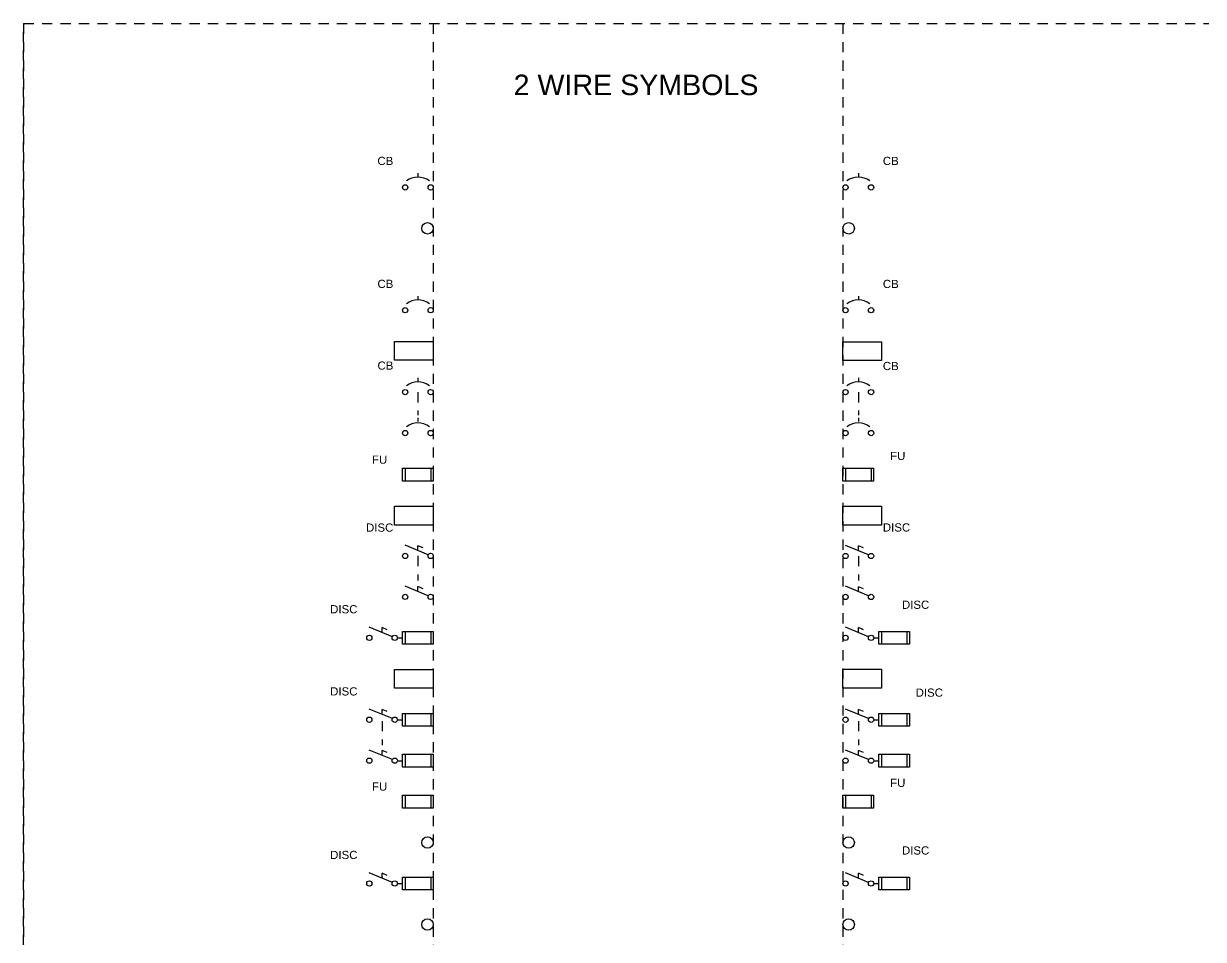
# Model space of a CAD drawing. Header units: inches. Extents: x 0 to 118, y -25 to 20.
# Drawn here: x 72.5 to 86.9, y 6.32 to 17.5 of the extents above; entities that cross this region are included whole.
import ezdxf
from ezdxf.enums import TextEntityAlignment as Align

# ---------------------------------------------------------------- set-up
doc = ezdxf.new("R2010")
doc.units = ezdxf.units.IN
doc.header["$MEASUREMENT"] = 0
doc.linetypes.add('HIDDEN2', pattern=[0.1875, 0.125, -0.0625])
doc.layers.add('BORDER2', color=220, linetype='HIDDEN2')
doc.layers.add('BREAKER CONNECT', color=6, linetype='HIDDEN2')
doc.styles.add('INERCONNECT TABLES', font='arial.ttf', dxfattribs={"height": 0.1})
doc.styles.get("Standard").update_dxf_attribs({"font": 'arial.ttf'})
doc.styles.add('WD', font='arial.ttf', dxfattribs={"height": 1})

# ---------------------------------------------------------------- blocks, each defined once
blk = doc.blocks.new('CB-CB_L')
blk.add_line((-0.188, 0.173), (-0.188, 0.126))
at = {"linetype": 'HIDDEN2'}
blk.add_line((-0.188, -0.313), (-0.188, -0.359), dxfattribs=at)
for centre in [(-0.343, 0), (-0.032, 0), (-0.343, -0.5), (-0.032, -0.5)]:
    blk.add_circle(centre, 0.0322)
for centre in [(-0.188, -0.109), (-0.188, -0.609)]:
    blk.add_arc(centre, 0.234, 53.1301, 126.8699)
at = {"layer": 'BREAKER CONNECT'}
blk.add_line((-0.188, 0), (-0.188, -0.281), dxfattribs=at)
at = {"style": 'INERCONNECT TABLES', "flags": 8}
for tag, p in [('Tag1', (-0.487, 0.324)), ('Desc1', (-3.5, 0)), ('Desc2', (-3.5, -0.15)), ('Tag2', (-0.487, -0.161)), ('Desc3', (-3.5, -0.3))]:
    blk.add_attdef(tag, text='', height=0.1, dxfattribs=at).set_placement(p, align=Align.MIDDLE_RIGHT)
blk.add_attdef('Rating', text='', height=0.1, dxfattribs=at).set_placement((-0.188, 0.2), align=Align.CENTER)
at = {"flags": 9}
for tag, p, height, style in [('X2LINK', (-0.188, 0.219), 0.01, 'WD'), ('FAMILY', (0.017, 0.152), 0.01, 'WD'), ('P/N', (0.019, 0.134), 0.01, 'INERCONNECT TABLES'), ('X4TERM01', (-0.375, 0), 0.0125, 'WD'), ('X8LINK', (-0.188, 0), 0.01, 'WD'), ('X1TERM02', (0, 0), 0.0125, 'WD'), ('MFG', (0.017, 0.118), 0.01, 'INERCONNECT TABLES'), ('LOC', (0.019, 0.106), 0.01, 'INERCONNECT TABLES'), ('INST', (0.031, 0.093), 0.01, 'INERCONNECT TABLES'), ('X2LINK', (-0.188, -0.281), 0.01, 'WD'), ('X4TERM01', (-0.375, -0.5), 0.0125, 'WD'), ('X8LINK', (-0.188, -0.5), 0.01, 'WD'), ('X1TERM02', (0, -0.5), 0.0125, 'WD')]:
    blk.add_attdef(tag, p, '', height=height, dxfattribs=dict(at, style=style))
at = {"linetype": 'Continuous', "style": 'INERCONNECT TABLES', "flags": 8}
for tag, p in [('OuterTerm1', (-0.438, 0)), ('OuterTerm2', (-0.438, -0.5))]:
    blk.add_attdef(tag, text='', height=0.1, dxfattribs=at).set_placement(p, align=Align.MIDDLE_RIGHT)
for tag, p in [('Term1', (0.062, -0.031)), ('Term2', (0.062, -0.531))]:
    blk.add_attdef(tag, text='', height=0.1, dxfattribs=at).set_placement(p, align=Align.TOP_LEFT)
blk = doc.blocks.new('CB-CB_R')
blk.add_line((0.188, 0.173), (0.188, 0.126))
at = {"linetype": 'HIDDEN2'}
blk.add_line((0.188, -0.313), (0.188, -0.359), dxfattribs=at)
for centre in [(0.032, 0), (0.343, 0), (0.032, -0.5), (0.343, -0.5)]:
    blk.add_circle(centre, 0.0322)
for centre in [(0.188, -0.109), (0.188, -0.609)]:
    blk.add_arc(centre, 0.234, 53.1301, 126.8699)
at = {"layer": 'BREAKER CONNECT'}
blk.add_line((0.188, 0), (0.188, -0.281), dxfattribs=at)
at = {"style": 'INERCONNECT TABLES', "flags": 8}
blk.add_attdef('Rating', text='', height=0.1, dxfattribs=at).set_placement((0.188, 0.2), align=Align.CENTER)
for tag, p in [('Tag1', (0.487, 0.319)), ('Desc1', (3.5, 0)), ('Tag2', (0.487, -0.174)), ('Desc2', (3.5, -0.2)), ('Desc3', (3.5, -0.4))]:
    blk.add_attdef(tag, text='', height=0.1, dxfattribs=at).set_placement(p, align=Align.MIDDLE_LEFT)
at = {"flags": 9}
for tag, p, height, style in [('X2LINK', (0.188, 0.219), 0.01, 'WD'), ('X4TERM01', (0, 0), 0.0125, 'WD'), ('X8LINK', (0.188, 0), 0.01, 'WD'), ('X1TERM02', (0.375, 0), 0.0125, 'WD'), ('FAMILY', (0.253, -0.129), 0.01, 'WD'), ('P/N', (0.254, -0.147), 0.01, 'INERCONNECT TABLES'), ('X2LINK', (0.188, -0.281), 0.01, 'WD'), ('MFG', (0.253, -0.163), 0.01, 'INERCONNECT TABLES'), ('LOC', (0.255, -0.175), 0.01, 'INERCONNECT TABLES'), ('INST', (0.254, -0.192), 0.01, 'INERCONNECT TABLES'), ('X4TERM01', (0, -0.5), 0.0125, 'WD'), ('X8LINK', (0.188, -0.5), 0.01, 'WD'), ('X1TERM02', (0.375, -0.5), 0.0125, 'WD')]:
    blk.add_attdef(tag, p, '', height=height, dxfattribs=dict(at, style=style))
at = {"linetype": 'Continuous', "style": 'INERCONNECT TABLES', "flags": 8}
for tag, p in [('OuterTerm1', (0.438, 0)), ('OuterTerm2', (0.438, -0.5))]:
    blk.add_attdef(tag, text='', height=0.1, dxfattribs=at).set_placement(p, align=Align.MIDDLE_LEFT)
for tag, p in [('Term1', (-0.062, -0.031)), ('Term2', (-0.062, -0.531))]:
    blk.add_attdef(tag, text='', height=0.1, dxfattribs=at).set_placement(p, align=Align.TOP_RIGHT)
blk = doc.blocks.new('DISC-DISC_R')
for p, q in [((0.313, 0.013), (0.032, 0.13)), ((0.25, 0.099), (0.188, 0.125)), ((0.188, 0.065), (0.188, 0.125)), ((0.313, -0.487), (0.032, -0.37)), ((0.25, -0.401), (0.188, -0.375)), ((0.188, -0.435), (0.188, -0.375))]:
    blk.add_line(p, q)
for centre in [(0.032, 0), (0.343, 0), (0.032, -0.5), (0.343, -0.5)]:
    blk.add_circle(centre, 0.0322)
at = {"layer": 'BREAKER CONNECT'}
blk.add_line((0.188, 0), (0.188, -0.3), dxfattribs=at)
at = {"style": 'INERCONNECT TABLES', "flags": 8}
for tag, p in [('Tag1', (0.487, 0.349)), ('Tag2', (0.487, -0.15)), ('Desc1', (3.5, -0.1)), ('Desc2', (3.5, -0.25)), ('Desc3', (3.5, -0.4))]:
    blk.add_attdef(tag, text='', height=0.1, dxfattribs=at).set_placement(p, align=Align.MIDDLE_LEFT)
blk.add_attdef('Rating', text='', height=0.1, dxfattribs=at).set_placement((0.188, 0.156), align=Align.CENTER)
at = {"style": 'WD', "flags": 9}
for tag, p, height in [('X4TERM01', (0, 0), 0.0125), ('X2LINK', (0.188, 0.125), 0.01), ('X1TERM02', (0.375, 0), 0.0125), ('Contact', (0.394, 0.04), 0.01), ('FAMILY', (0.394, 0.131), 0.01), ('X8LINK', (0.188, -0.016), 0.01), ('X2LINK', (0.188, -0.375), 0.01), ('X4TERM03', (0, -0.5), 0.0125), ('X8LINK', (0.188, -0.516), 0.01), ('X1TERM04', (0.375, -0.5), 0.0125)]:
    blk.add_attdef(tag, p, '', height=height, dxfattribs=at)
at = {"linetype": 'Continuous', "style": 'WD', "flags": 9}
for tag, p in [('MFG', (0.415, 0.089)), ('LOC', (0.415, 0.078)), ('P/N', (0.417, 0.108))]:
    blk.add_attdef(tag, text='', height=0.01, dxfattribs=at).set_placement(p, align=Align.CENTER)
blk.add_attdef('INST', (0.402, 0.062), '', height=0.01, dxfattribs=at)
at = {"linetype": 'Continuous', "style": 'INERCONNECT TABLES', "flags": 8}
for tag, p in [('OuterTerm1', (0.438, 0)), ('OuterTerm2', (0.438, -0.531))]:
    blk.add_attdef(tag, text='', height=0.1, dxfattribs=at).set_placement(p, align=Align.MIDDLE_LEFT)
for tag, p in [('Term1', (-0.018, -0.032)), ('Term2', (-0.018, -0.532))]:
    blk.add_attdef(tag, text='', height=0.1, dxfattribs=at).set_placement(p, align=Align.TOP_RIGHT)
blk = doc.blocks.new('DISC-DISC_L')
for p, q in [((-0.062, 0.013), (-0.343, 0.13)), ((-0.188, 0.065), (-0.188, 0.125)), ((-0.125, 0.099), (-0.188, 0.125)), ((-0.062, -0.487), (-0.343, -0.37)), ((-0.188, -0.435), (-0.188, -0.375)), ((-0.125, -0.401), (-0.188, -0.375))]:
    blk.add_line(p, q)
for centre in [(-0.343, 0), (-0.032, 0), (-0.343, -0.5), (-0.032, -0.5)]:
    blk.add_circle(centre, 0.0322)
at = {"layer": 'BREAKER CONNECT'}
blk.add_line((-0.188, 0), (-0.188, -0.3), dxfattribs=at)
at = {"style": 'INERCONNECT TABLES', "flags": 8}
for tag, p in [('Tag1', (-0.487, 0.346)), ('Desc1', (-3.5, 0)), ('Desc2', (-3.5, -0.15)), ('Tag2', (-0.488, -0.15)), ('Desc3', (-3.5, -0.3))]:
    blk.add_attdef(tag, text='', height=0.1, dxfattribs=at).set_placement(p, align=Align.MIDDLE_RIGHT)
blk.add_attdef('Rating', text='', height=0.1, dxfattribs=at).set_placement((-0.188, 0.156), align=Align.CENTER)
at = {"linetype": 'Continuous', "style": 'INERCONNECT TABLES', "flags": 8}
for tag, p in [('OuterTerm1', (-0.438, 0)), ('OuterTerm2', (-0.438, -0.5))]:
    blk.add_attdef(tag, text='', height=0.1, dxfattribs=at).set_placement(p, align=Align.MIDDLE_RIGHT)
at = {"style": 'WD', "flags": 9}
for tag, p, height in [('X4TERM01', (-0.375, 0), 0.0125), ('X2LINK', (-0.188, 0.125), 0.01), ('X1TERM02', (0, 0), 0.0125), ('X8LINK', (-0.188, -0.016), 0.01), ('FAMILY', (0.573, -0.278), 0.01), ('X2LINK', (-0.188, -0.375), 0.01), ('Contact', (0.573, -0.369), 0.01), ('X4TERM03', (-0.375, -0.5), 0.0125), ('X8LINK', (-0.188, -0.516), 0.01), ('X1TERM04', (0, -0.5), 0.0125)]:
    blk.add_attdef(tag, p, '', height=height, dxfattribs=at)
at = {"linetype": 'Continuous', "style": 'INERCONNECT TABLES', "flags": 8}
for tag, p in [('Term1', (0.062, -0.031)), ('Term2', (0.062, -0.531))]:
    blk.add_attdef(tag, text='', height=0.1, dxfattribs=at).set_placement(p, align=Align.TOP_LEFT)
at = {"linetype": 'Continuous', "style": 'WD', "flags": 9}
for tag, p in [('MFG', (0.595, -0.32)), ('LOC', (0.595, -0.33)), ('P/N', (0.597, -0.301))]:
    blk.add_attdef(tag, text='', height=0.01, dxfattribs=at).set_placement(p, align=Align.CENTER)
blk.add_attdef('INST', (0.581, -0.347), '', height=0.01, dxfattribs=at)
blk = doc.blocks.new('DISC_Fuse-TB_Square_R')
for p, q in [((0.313, 0.013), (0.032, 0.13)), ((0.25, 0.099), (0.188, 0.125)), ((0.188, 0.065), (0.188, 0.125)), ((0.375, 0), (0.438, 0)), ((0.438, 0.078), (0.812, 0.078)), ((0.438, -0.078), (0.438, 0.078)), ((0.469, 0.078), (0.469, -0.078)), ((0.781, 0.078), (0.781, -0.078)), ((0.812, 0.078), (0.812, -0.078)), ((0.812, -0.078), (0.438, -0.078))]:
    blk.add_line(p, q)
blk.add_lwpolyline([(0, -0.384), (0.472, -0.384), (0.472, -0.615), (0, -0.615)], close=True)
for centre in [(0.032, 0), (0.343, 0)]:
    blk.add_circle(centre, 0.0322)
at = {"style": 'INERCONNECT TABLES'}
for tag, p in [('Tag1', (0.887, 0.354)), ('DISC_Rating', (0.188, 0.156))]:
    blk.add_attdef(tag, text='', height=0.1, dxfattribs=at).set_placement(p, align=Align.CENTER)
at = {"style": 'WD', "flags": 9}
for tag, p, height in [('X2LINK', (0.188, 0.156), 0.01), ('FAMILY', (0.394, 0.142), 0.01), ('X4TERM01', (0, 0), 0.0125), ('Contact', (0.394, 0.04), 0.01), ('INST', (0.399, 0.07), 0.01), ('X1TERM02', (0.812, 0), 0.0125), ('X8LINK', (0.188, -0.016), 0.01), ('X2TERM01', (0.236, -0.384), 0.0125), ('X4TERM01', (0, -0.5), 0.0125), ('X1TERM01', (0.472, -0.5), 0.0125), ('X8TERM01', (0.236, -0.615), 0.0125)]:
    blk.add_attdef(tag, p, '', height=height, dxfattribs=at)
at = {"style": 'INERCONNECT TABLES', "flags": 8}
for tag, p in [('Desc1', (3.5, 0.15)), ('Desc2', (3.5, 0)), ('Desc3', (3.5, -0.15))]:
    blk.add_attdef(tag, text='', height=0.1, dxfattribs=at).set_placement(p, align=Align.MIDDLE_LEFT)
blk.add_attdef('Rating_FU', text='', height=0.1, dxfattribs=at).set_placement((0.625, 0), align=Align.MIDDLE)
at = {"linetype": 'Continuous', "style": 'WD', "flags": 9}
for tag, p in [('MFG', (0.415, 0.1)), ('LOC', (0.414, 0.085)), ('P/N', (0.417, 0.12))]:
    blk.add_attdef(tag, text='', height=0.01, dxfattribs=at).set_placement(p, align=Align.CENTER)
at = {"linetype": 'Continuous', "style": 'INERCONNECT TABLES', "flags": 8}
blk.add_attdef('Term1', text='', height=0.1, dxfattribs=at).set_placement((-0.062, -0.031), align=Align.TOP_RIGHT)
blk.add_attdef('OuterTerm1', text='', height=0.1, dxfattribs=at).set_placement((0.875, -0.031), align=Align.TOP_LEFT)
blk.add_attdef('Tag2', (0.572, -0.332), '', height=0.1, dxfattribs=at)
blk.add_attdef('Term2', text='', height=0.1, dxfattribs=at).set_placement((0.236, -0.5), align=Align.MIDDLE_CENTER)
blk = doc.blocks.new('DISC-DISC_Fuse_L')
for p, q in [((-0.499, 0.013), (-0.781, 0.13)), ((-0.562, 0.099), (-0.625, 0.125)), ((-0.625, 0.065), (-0.625, 0.125)), ((-0.438, 0), (-0.375, 0)), ((-0.375, 0.078), (0, 0.078)), ((-0.375, -0.078), (-0.375, 0.078)), ((-0.344, 0.078), (-0.344, -0.078)), ((-0.031, 0.078), (-0.031, -0.078)), ((0, 0.078), (0, -0.078)), ((0, -0.078), (-0.375, -0.078)), ((-0.499, -0.487), (-0.781, -0.37)), ((-0.562, -0.401), (-0.625, -0.375)), ((-0.625, -0.435), (-0.625, -0.375)), ((-0.375, -0.422), (0, -0.422)), ((-0.375, -0.578), (-0.375, -0.422)), ((-0.344, -0.422), (-0.344, -0.578)), ((-0.031, -0.422), (-0.031, -0.578)), ((0, -0.422), (0, -0.578)), ((-0.438, -0.5), (-0.375, -0.5)), ((0, -0.578), (-0.375, -0.578))]:
    blk.add_line(p, q)
for centre in [(-0.78, 0), (-0.47, 0), (-0.78, -0.5), (-0.47, -0.5)]:
    blk.add_circle(centre, 0.0322)
at = {"layer": 'BREAKER CONNECT'}
blk.add_line((-0.625, -0.016), (-0.625, -0.312), dxfattribs=at)
at = {"style": 'INERCONNECT TABLES', "flags": 8}
for tag, p in [('Tag1', (-0.925, 0.346)), ('Desc1', (-3.5, -0.1)), ('Tag2', (-0.925, -0.148)), ('Desc2', (-3.5, -0.25)), ('Desc3', (-3.5, -0.4))]:
    blk.add_attdef(tag, text='', height=0.1, dxfattribs=at).set_placement(p, align=Align.MIDDLE_RIGHT)
blk.add_attdef('Rating', text='', height=0.1, dxfattribs=at).set_placement((-0.625, 0.156), align=Align.CENTER)
at = {"style": 'WD', "flags": 9}
for tag, p, height in [('X2LINK', (-0.625, 0.156), 0.01), ('X4TERM01', (-0.812, 0), 0.0125), ('X1TERM02', (0, 0), 0.0125), ('X8LINK', (-0.625, -0.016), 0.01), ('FAMILY', (0.475, -0.275), 0.01), ('X2LINK', (-0.625, -0.344), 0.01), ('Contact', (0.475, -0.361), 0.01), ('X4TERM03', (-0.812, -0.5), 0.0125), ('X8LINK', (-0.625, -0.516), 0.01), ('X1TERM04', (0, -0.5), 0.0125)]:
    blk.add_attdef(tag, p, '', height=height, dxfattribs=at)
at = {"linetype": 'Continuous', "style": 'INERCONNECT TABLES', "flags": 8}
for tag, p in [('OuterTerm1', (-0.875, 0)), ('OuterTerm2', (-0.875, -0.501))]:
    blk.add_attdef(tag, text='', height=0.1, dxfattribs=at).set_placement(p, align=Align.MIDDLE_RIGHT)
at = {"style": 'INERCONNECT TABLES', "flags": 8}
for tag, p in [('P1_Rating_FU', (-0.188, 0)), ('P2_Rating_FU', (-0.188, -0.5))]:
    blk.add_attdef(tag, text='', height=0.1, dxfattribs=at).set_placement(p, align=Align.MIDDLE)
at = {"linetype": 'Continuous', "style": 'INERCONNECT TABLES', "flags": 8}
for tag, p in [('Term1', (0.06, -0.032)), ('Term2', (0.06, -0.532))]:
    blk.add_attdef(tag, text='', height=0.1, dxfattribs=at).set_placement(p, align=Align.TOP_LEFT)
at = {"linetype": 'Continuous', "style": 'WD', "flags": 9}
for tag, p in [('P/N', (0.495, -0.297)), ('MFG', (0.497, -0.316)), ('LOC', (0.497, -0.328))]:
    blk.add_attdef(tag, text='', height=0.01, dxfattribs=at).set_placement(p, align=Align.CENTER)
blk.add_attdef('INST', (0.483, -0.343), '', height=0.01, dxfattribs=at)
blk = doc.blocks.new('DISC-DISC_Fuse_R')
for p, q in [((0.313, 0.013), (0.032, 0.13)), ((0.188, 0.065), (0.188, 0.125)), ((0.25, 0.099), (0.188, 0.125)), ((0.375, 0), (0.438, 0)), ((0.438, -0.078), (0.438, 0.078)), ((0.438, 0.078), (0.812, 0.078)), ((0.469, 0.078), (0.469, -0.078)), ((0.781, 0.078), (0.781, -0.078)), ((0.812, 0.078), (0.812, -0.078)), ((0.812, -0.078), (0.438, -0.078)), ((0.313, -0.487), (0.032, -0.37)), ((0.188, -0.435), (0.188, -0.375)), ((0.25, -0.401), (0.188, -0.375)), ((0.438, -0.578), (0.438, -0.422)), ((0.438, -0.422), (0.812, -0.422)), ((0.469, -0.422), (0.469, -0.578)), ((0.781, -0.422), (0.781, -0.578)), ((0.812, -0.422), (0.812, -0.578)), ((0.375, -0.5), (0.438, -0.5)), ((0.812, -0.578), (0.438, -0.578))]:
    blk.add_line(p, q)
for centre in [(0.032, 0), (0.343, 0), (0.032, -0.5), (0.343, -0.5)]:
    blk.add_circle(centre, 0.0322)
at = {"layer": 'BREAKER CONNECT'}
blk.add_line((0.188, -0.016), (0.188, -0.312), dxfattribs=at)
at = {"style": 'INERCONNECT TABLES', "flags": 8}
blk.add_attdef('Rating', text='', height=0.1, dxfattribs=at).set_placement((0.188, 0.205), align=Align.CENTER)
for tag, p in [('Tag1', (0.887, 0.331)), ('Tag2', (0.887, -0.169)), ('Desc1', (3.5, -0.1)), ('Desc2', (3.5, -0.25)), ('Desc3', (3.5, -0.4))]:
    blk.add_attdef(tag, text='', height=0.1, dxfattribs=at).set_placement(p, align=Align.MIDDLE_LEFT)
at = {"style": 'WD', "flags": 9}
for tag, p, height in [('X2LINK', (0.188, 0.156), 0.01), ('X4TERM01', (0, 0), 0.0125), ('FAMILY', (0.394, 0.131), 0.01), ('X1TERM02', (0.812, 0), 0.0125), ('X8LINK', (0.188, -0.016), 0.01), ('X2LINK', (0.188, -0.344), 0.01), ('X4TERM03', (0, -0.5), 0.0125), ('X8LINK', (0.188, -0.516), 0.01), ('X1TERM04', (0.812, -0.5), 0.0125)]:
    blk.add_attdef(tag, p, '', height=height, dxfattribs=at)
at = {"style": 'INERCONNECT TABLES', "flags": 8}
for tag, p in [('P1_Rating_FU', (0.625, 0)), ('P2_Rating_FU', (0.625, -0.5))]:
    blk.add_attdef(tag, text='', height=0.1, dxfattribs=at).set_placement(p, align=Align.MIDDLE)
at = {"linetype": 'Continuous', "style": 'WD', "flags": 9}
for tag, p in [('MFG', (0.415, 0.089)), ('LOC', (0.415, 0.077)), ('P/N', (0.417, 0.108))]:
    blk.add_attdef(tag, text='', height=0.01, dxfattribs=at).set_placement(p, align=Align.CENTER)
blk.add_attdef('INST', (0.402, 0.058), '', height=0.01, dxfattribs=at)
at = {"linetype": 'Continuous', "style": 'INERCONNECT TABLES', "flags": 8}
blk.add_attdef('OuterTerm1', text='', height=0.1, dxfattribs=at).set_placement((0.873, 0), align=Align.MIDDLE_LEFT)
for tag, p in [('Term1', (-0.063, -0.032)), ('Term2', (-0.063, -0.532))]:
    blk.add_attdef(tag, text='', height=0.1, dxfattribs=at).set_placement(p, align=Align.TOP_RIGHT)
at = {"style": 'INERCONNECT TABLES'}
blk.add_attdef('OuterTerm2', text='', height=0.1, dxfattribs=at).set_placement((0.873, -0.5), align=Align.MIDDLE_LEFT)
blk = doc.blocks.new('DISC_Fuse-TB_Square_L')
for p, q in [((-0.499, 0.013), (-0.781, 0.13)), ((-0.625, 0.065), (-0.625, 0.125)), ((-0.563, 0.099), (-0.625, 0.125)), ((-0.438, 0), (-0.375, 0)), ((-0.375, -0.078), (-0.375, 0.078)), ((-0.375, 0.078), (0, 0.078)), ((-0.344, 0.078), (-0.344, -0.078)), ((-0.031, 0.078), (-0.031, -0.078)), ((0, 0.078), (0, -0.078)), ((0, -0.078), (-0.375, -0.078))]:
    blk.add_line(p, q)
blk.add_lwpolyline([(-0.472, -0.385), (0, -0.385), (0, -0.615), (-0.472, -0.615)], close=True)
for centre in [(-0.78, 0), (-0.47, 0)]:
    blk.add_circle(centre, 0.0322)
at = {"style": 'INERCONNECT TABLES', "flags": 8}
for tag, p in [('Tag1', (-0.925, 0.349)), ('Desc1', (-3.5, 0.15)), ('Desc2', (-3.5, 0)), ('Desc3', (-3.5, -0.15))]:
    blk.add_attdef(tag, text='', height=0.1, dxfattribs=at).set_placement(p, align=Align.MIDDLE_RIGHT)
blk.add_attdef('DISC_Rating', text='', height=0.1, dxfattribs=at).set_placement((-0.625, 0.156), align=Align.CENTER)
at = {"style": 'WD', "flags": 9}
for tag, p, height in [('X2LINK', (-0.625, 0.156), 0.01), ('FAMILY', (-0.418, 0.14), 0.01), ('X4TERM01', (-0.813, 0), 0.0125), ('Contact', (-0.419, 0.044), 0.01), ('X1TERM02', (0, 0), 0.0125), ('X8LINK', (-0.625, -0.016), 0.01), ('X2TERM01', (-0.236, -0.385), 0.0125), ('X4TERM04', (-0.472, -0.5), 0.0125), ('X1TERM03', (0, -0.5), 0.0125), ('X8TERM01', (-0.236, -0.615), 0.0125)]:
    blk.add_attdef(tag, p, '', height=height, dxfattribs=at)
at = {"linetype": 'Continuous', "style": 'INERCONNECT TABLES', "flags": 8}
blk.add_attdef('OuterTerm1', text='', height=0.1, dxfattribs=at).set_placement((-0.875, 0), align=Align.MIDDLE_RIGHT)
at = {"style": 'INERCONNECT TABLES', "flags": 8}
blk.add_attdef('Rating_FU', text='', height=0.1, dxfattribs=at).set_placement((-0.188, 0), align=Align.MIDDLE)
at = {"linetype": 'Continuous', "style": 'WD', "flags": 9}
for tag, p in [('MFG', (-0.397, 0.098)), ('LOC', (-0.398, 0.083)), ('P/N', (-0.395, 0.118))]:
    blk.add_attdef(tag, text='', height=0.01, dxfattribs=at).set_placement(p, align=Align.CENTER)
blk.add_attdef('INST', (-0.412, 0.07), '', height=0.01, dxfattribs=at)
at = {"linetype": 'Continuous', "style": 'INERCONNECT TABLES', "flags": 8}
blk.add_attdef('Term1', text='', height=0.1, dxfattribs=at).set_placement((0.06, -0.032), align=Align.TOP_LEFT)
blk.add_attdef('Tag2', text='', height=0.1).set_placement((-0.572, -0.337), align=Align.RIGHT)
blk.add_attdef('Term2', text='', height=0.1, dxfattribs=at).set_placement((-0.236, -0.5), align=Align.MIDDLE_CENTER)
blk = doc.blocks.new('CB-TB_Round_L')
blk.add_line((-0.188, 0.173), (-0.188, 0.126))
for centre, radius in [((-0.343, 0), 0.0322), ((-0.032, 0), 0.0322), ((-0.07, -0.5), 0.0699)]:
    blk.add_circle(centre, radius)
blk.add_arc((-0.188, -0.109), 0.234, 53.1301, 126.8699)
at = {"style": 'INERCONNECT TABLES', "flags": 8}
for tag, p in [('Tag1', (-0.488, 0.323)), ('Desc1', (-3.5, 0.15)), ('Desc2', (-3.5, 0)), ('Desc3', (-3.5, -0.15))]:
    blk.add_attdef(tag, text='', height=0.1, dxfattribs=at).set_placement(p, align=Align.MIDDLE_RIGHT)
blk.add_attdef('Rating', text='', height=0.1, dxfattribs=at).set_placement((-0.188, 0.213), align=Align.CENTER)
at = {"flags": 9}
for tag, p, height, style in [('X2LINK', (-0.188, 0.369), 0.01, 'WD'), ('FAMILY', (0.017, 0.152), 0.01, 'WD'), ('X4TERM01', (-0.375, 0), 0.0125, 'WD'), ('X8LINK', (-0.188, 0), 0.01, 'WD'), ('X1TERM02', (0, 0), 0.0125, 'WD'), ('INST', (0.014, 0.084), 0.01, 'INERCONNECT TABLES'), ('MFG', (0.016, 0.115), 0.01, 'INERCONNECT TABLES'), ('LOC', (0.016, 0.1), 0.01, 'INERCONNECT TABLES'), ('P/N', (0.019, 0.132), 0.01, 'INERCONNECT TABLES'), ('X2TERM01', (-0.07, -0.43), 0.0125, 'WD'), ('X4TERM01', (-0.14, -0.5), 0.0125, 'WD'), ('LINKTERM', (-0.07, -0.502), 0.00125, 'WD'), ('X8TERM01', (-0.07, -0.57), 0.0125, 'WD'), ('X1TERM01', (0, -0.5), 0.0125, 'WD')]:
    blk.add_attdef(tag, p, '', height=height, dxfattribs=dict(at, style=style))
at = {"linetype": 'Continuous', "style": 'INERCONNECT TABLES', "flags": 8}
blk.add_attdef('OuterTerm1', text='', height=0.1, dxfattribs=at).set_placement((-0.438, -0.042), align=Align.TOP_RIGHT)
blk.add_attdef('Term1', text='', height=0.1, dxfattribs=at).set_placement((0.063, -0.042), align=Align.TOP_LEFT)
for tag, p in [('Tag2', (-0.17, -0.355)), ('Term2', (-0.221, -0.5))]:
    blk.add_attdef(tag, text='', height=0.1, dxfattribs=at).set_placement(p, align=Align.MIDDLE_RIGHT)
blk = doc.blocks.new('CB-TB_Round_R')
blk.add_line((0.188, 0.173), (0.188, 0.126))
for centre, radius in [((0.032, 0), 0.0322), ((0.343, 0), 0.0322), ((0.07, -0.5), 0.0699)]:
    blk.add_circle(centre, radius)
blk.add_arc((0.188, -0.109), 0.234, 53.1301, 126.8699)
at = {"style": 'INERCONNECT TABLES', "flags": 8}
blk.add_attdef('Rating', text='', height=0.1, dxfattribs=at).set_placement((0.188, 0.2), align=Align.CENTER)
for tag, p in [('Tag1', (0.487, 0.323)), ('Desc1', (3.501, 0.15)), ('Desc2', (3.501, 0)), ('Desc3', (3.501, -0.15))]:
    blk.add_attdef(tag, text='', height=0.1, dxfattribs=at).set_placement(p, align=Align.MIDDLE_LEFT)
at = {"flags": 9}
for tag, p, height, style in [('X2LINK', (0.188, 0.219), 0.01, 'WD'), ('FAMILY', (0.392, 0.152), 0.01, 'WD'), ('X4TERM01', (0, 0), 0.0125, 'WD'), ('X8LINK', (0.188, 0), 0.01, 'WD'), ('X1TERM02', (0.375, 0), 0.0125, 'WD'), ('MFG', (0.391, 0.115), 0.01, 'INERCONNECT TABLES'), ('LOC', (0.391, 0.099), 0.01, 'INERCONNECT TABLES'), ('INST', (0.392, 0.081), 0.01, 'INERCONNECT TABLES'), ('P/N', (0.394, 0.132), 0.01, 'INERCONNECT TABLES'), ('X2TERM01', (0.07, -0.43), 0.0125, 'WD'), ('X4TERM01', (0, -0.5), 0.0125, 'WD'), ('X8TERM01', (0.07, -0.57), 0.0125, 'WD'), ('X1TERM01', (0.14, -0.5), 0.0125, 'WD')]:
    blk.add_attdef(tag, p, '', height=height, dxfattribs=dict(at, style=style))
at = {"linetype": 'Continuous', "style": 'INERCONNECT TABLES', "flags": 8}
blk.add_attdef('Term1', text='', height=0.1, dxfattribs=at).set_placement((-0.062, -0.042), align=Align.TOP_RIGHT)
blk.add_attdef('OuterTerm1', text='', height=0.1, dxfattribs=at).set_placement((0.438, -0.042), align=Align.TOP_LEFT)
for tag, p in [('Tag2', (0.17, -0.355)), ('Term2', (0.221, -0.5))]:
    blk.add_attdef(tag, text='', height=0.1, dxfattribs=at).set_placement(p, align=Align.MIDDLE_LEFT)
blk = doc.blocks.new('CB-TB_Square_L')
blk.add_line((-0.188, 0.173), (-0.188, 0.126))
blk.add_lwpolyline([(-0.472, -0.38), (0, -0.38), (0, -0.611), (-0.472, -0.611)], close=True)
for centre in [(-0.343, 0), (-0.032, 0)]:
    blk.add_circle(centre, 0.0322)
blk.add_arc((-0.188, -0.109), 0.234, 53.1301, 126.8699)
at = {"style": 'INERCONNECT TABLES', "flags": 8}
for tag, p in [('Tag1', (-0.488, 0.323)), ('Desc1', (-3.5, 0.15)), ('Desc2', (-3.5, 0)), ('Desc3', (-3.5, -0.15))]:
    blk.add_attdef(tag, text='', height=0.1, dxfattribs=at).set_placement(p, align=Align.MIDDLE_RIGHT)
blk.add_attdef('Rating', text='', height=0.1, dxfattribs=at).set_placement((-0.188, 0.213), align=Align.CENTER)
at = {"flags": 9}
for tag, p, height, style in [('X2LINK', (-0.188, 0.369), 0.01, 'WD'), ('FAMILY', (0.017, 0.152), 0.01, 'WD'), ('X4TERM01', (-0.375, 0), 0.0125, 'WD'), ('X8LINK', (-0.188, 0), 0.01, 'WD'), ('X1TERM02', (0, 0), 0.0125, 'WD'), ('INST', (0.014, 0.084), 0.01, 'INERCONNECT TABLES'), ('MFG', (0.016, 0.115), 0.01, 'INERCONNECT TABLES'), ('LOC', (0.016, 0.1), 0.01, 'INERCONNECT TABLES'), ('P/N', (0.019, 0.132), 0.01, 'INERCONNECT TABLES'), ('X2TERM01', (-0.236, -0.38), 0.0125, 'WD'), ('X4TERM01', (-0.472, -0.495), 0.0125, 'WD'), ('X1TERM01', (0, -0.495), 0.0125, 'WD'), ('X8TERM01', (-0.236, -0.611), 0.0125, 'WD')]:
    blk.add_attdef(tag, p, '', height=height, dxfattribs=dict(at, style=style))
at = {"linetype": 'Continuous', "style": 'INERCONNECT TABLES', "flags": 8}
blk.add_attdef('OuterTerm1', text='', height=0.1, dxfattribs=at).set_placement((-0.438, -0.042), align=Align.TOP_RIGHT)
blk.add_attdef('Term1', text='', height=0.1, dxfattribs=at).set_placement((0.063, -0.042), align=Align.TOP_LEFT)
blk.add_attdef('Tag2', text='', height=0.1, dxfattribs=at).set_placement((-0.572, -0.33), align=Align.MIDDLE_RIGHT)
blk.add_attdef('Term2', text='', height=0.1, dxfattribs=at).set_placement((-0.236, -0.495), align=Align.MIDDLE_CENTER)
blk = doc.blocks.new('CB-TB_Square_R')
blk.add_line((0.188, 0.173), (0.188, 0.126))
blk.add_lwpolyline([(0, -0.384), (0.472, -0.384), (0.472, -0.615), (0, -0.615)], close=True)
for centre in [(0.032, 0), (0.343, 0)]:
    blk.add_circle(centre, 0.0322)
blk.add_arc((0.188, -0.109), 0.234, 53.1301, 126.8699)
at = {"style": 'INERCONNECT TABLES', "flags": 8}
blk.add_attdef('CB_Rating', text='', height=0.1, dxfattribs=at).set_placement((0.188, 0.2), align=Align.CENTER)
for tag, p in [('Tag1', (0.487, 0.321)), ('Desc1', (3.5, 0)), ('Desc2', (3.5, -0.15)), ('Desc3', (3.5, -0.3))]:
    blk.add_attdef(tag, text='', height=0.1, dxfattribs=at).set_placement(p, align=Align.MIDDLE_LEFT)
at = {"flags": 9}
for tag, p, height, style in [('X2LINK', (0.188, 0.219), 0.01, 'WD'), ('FAMILY', (0.392, 0.152), 0.01, 'WD'), ('X4TERM01', (0, 0), 0.0125, 'WD'), ('X4TERM01', (0, 0), 0.0125, 'WD'), ('X8LINK', (0.188, 0), 0.01, 'WD'), ('X1TERM02', (0.375, 0), 0.0125, 'WD'), ('MFG', (0.391, 0.115), 0.01, 'INERCONNECT TABLES'), ('LOC', (0.391, 0.099), 0.01, 'INERCONNECT TABLES'), ('INST', (0.392, 0.081), 0.01, 'INERCONNECT TABLES'), ('P/N', (0.394, 0.132), 0.01, 'INERCONNECT TABLES'), ('X2TERM01', (0.236, -0.384), 0.0125, 'WD'), ('X1TERM01', (0.472, -0.5), 0.0125, 'WD'), ('X8TERM01', (0.236, -0.615), 0.0125, 'WD')]:
    blk.add_attdef(tag, p, '', height=height, dxfattribs=dict(at, style=style))
at = {"linetype": 'Continuous', "style": 'INERCONNECT TABLES', "flags": 8}
blk.add_attdef('OuterTerm1', text='', height=0.1, dxfattribs=at).set_placement((0.438, 0), align=Align.TOP_LEFT)
at = {"style": 'INERCONNECT TABLES'}
blk.add_attdef('Term1', text='', height=0.1, dxfattribs=at).set_placement((-0.05, -0.042), align=Align.TOP_RIGHT)
at = {"linetype": 'Continuous', "style": 'INERCONNECT TABLES', "flags": 8}
blk.add_attdef('Tag2', text='', height=0.1, dxfattribs=at).set_placement((0.572, -0.335), align=Align.MIDDLE_LEFT)
blk.add_attdef('Term2', text='', height=0.1, dxfattribs=at).set_placement((0.236, -0.5), align=Align.MIDDLE_CENTER)
blk = doc.blocks.new('DISC_Fuse-TB_Round_L')
for p, q in [((-0.499, 0.013), (-0.781, 0.13)), ((-0.625, 0.065), (-0.625, 0.125)), ((-0.563, 0.099), (-0.625, 0.125)), ((-0.438, 0), (-0.375, 0)), ((-0.375, -0.078), (-0.375, 0.078)), ((-0.375, 0.078), (0, 0.078)), ((-0.344, 0.078), (-0.344, -0.078)), ((-0.031, 0.078), (-0.031, -0.078)), ((0, 0.078), (0, -0.078)), ((0, -0.078), (-0.375, -0.078))]:
    blk.add_line(p, q)
for centre, radius in [((-0.78, 0), 0.0322), ((-0.47, 0), 0.0322), ((-0.07, -0.5), 0.0699)]:
    blk.add_circle(centre, radius)
at = {"style": 'INERCONNECT TABLES', "flags": 8}
for tag, p in [('Tag1', (-0.925, 0.349)), ('Desc1', (-3.5, 0.15)), ('Desc2', (-3.5, 0)), ('Desc3', (-3.5, -0.15))]:
    blk.add_attdef(tag, text='', height=0.1, dxfattribs=at).set_placement(p, align=Align.MIDDLE_RIGHT)
blk.add_attdef('DISC_Rating', text='', height=0.1, dxfattribs=at).set_placement((-0.625, 0.156), align=Align.CENTER)
at = {"style": 'WD', "flags": 9}
for tag, p, height in [('X2LINK', (-0.625, 0.156), 0.01), ('FAMILY', (-0.418, 0.14), 0.01), ('X4TERM01', (-0.813, 0), 0.0125), ('Contact', (-0.419, 0.044), 0.01), ('X1TERM02', (0, 0), 0.0125), ('X8LINK', (-0.625, -0.016), 0.01)]:
    blk.add_attdef(tag, p, '', height=height, dxfattribs=at)
at = {"linetype": 'Continuous', "style": 'INERCONNECT TABLES', "flags": 8}
for tag, p in [('OuterTerm1', (-0.875, 0)), ('Tag2', (-0.17, -0.355)), ('Term2', (-0.221, -0.5))]:
    blk.add_attdef(tag, text='', height=0.1, dxfattribs=at).set_placement(p, align=Align.MIDDLE_RIGHT)
at = {"style": 'INERCONNECT TABLES', "flags": 8}
blk.add_attdef('Rating_FU', text='', height=0.1, dxfattribs=at).set_placement((-0.188, 0), align=Align.MIDDLE)
at = {"linetype": 'Continuous', "style": 'WD', "flags": 9}
for tag, p in [('MFG', (-0.397, 0.098)), ('LOC', (-0.398, 0.083)), ('P/N', (-0.395, 0.118))]:
    blk.add_attdef(tag, text='', height=0.01, dxfattribs=at).set_placement(p, align=Align.CENTER)
blk.add_attdef('INST', (-0.412, 0.07), '', height=0.01, dxfattribs=at)
at = {"linetype": 'Continuous', "style": 'INERCONNECT TABLES', "flags": 8}
blk.add_attdef('Term1', text='', height=0.1, dxfattribs=at).set_placement((0.06, -0.032), align=Align.TOP_LEFT)
blk = doc.blocks.new('DISC_Fuse-TB_Round_R')
for p, q in [((0.313, 0.013), (0.032, 0.13)), ((0.25, 0.099), (0.188, 0.125)), ((0.188, 0.065), (0.188, 0.125)), ((0.375, 0), (0.438, 0)), ((0.438, 0.078), (0.812, 0.078)), ((0.438, -0.078), (0.438, 0.078)), ((0.469, 0.078), (0.469, -0.078)), ((0.781, 0.078), (0.781, -0.078)), ((0.812, 0.078), (0.812, -0.078)), ((0.812, -0.078), (0.438, -0.078))]:
    blk.add_line(p, q)
for centre, radius in [((0.032, 0), 0.0322), ((0.343, 0), 0.0322), ((0.07, -0.5), 0.0699)]:
    blk.add_circle(centre, radius)
at = {"style": 'INERCONNECT TABLES'}
for tag, p in [('Tag1', (0.887, 0.354)), ('DISC_Rating', (0.188, 0.156))]:
    blk.add_attdef(tag, text='', height=0.1, dxfattribs=at).set_placement(p, align=Align.CENTER)
at = {"style": 'WD', "flags": 9}
for tag, p, height in [('X2LINK', (0.188, 0.156), 0.01), ('FAMILY', (0.394, 0.142), 0.01), ('X4TERM01', (0, 0), 0.0125), ('Contact', (0.394, 0.04), 0.01), ('INST', (0.399, 0.07), 0.01), ('X1TERM02', (0.812, 0), 0.0125), ('X8LINK', (0.188, -0.016), 0.01)]:
    blk.add_attdef(tag, p, '', height=height, dxfattribs=at)
at = {"style": 'INERCONNECT TABLES', "flags": 8}
for tag, p in [('Desc1', (3.5, 0.15)), ('Desc2', (3.5, 0)), ('Desc3', (3.5, -0.15))]:
    blk.add_attdef(tag, text='', height=0.1, dxfattribs=at).set_placement(p, align=Align.MIDDLE_LEFT)
blk.add_attdef('Rating_FU', text='', height=0.1, dxfattribs=at).set_placement((0.625, 0), align=Align.MIDDLE)
at = {"linetype": 'Continuous', "style": 'WD', "flags": 9}
for tag, p in [('MFG', (0.415, 0.1)), ('LOC', (0.414, 0.085)), ('P/N', (0.417, 0.12))]:
    blk.add_attdef(tag, text='', height=0.01, dxfattribs=at).set_placement(p, align=Align.CENTER)
at = {"linetype": 'Continuous', "style": 'INERCONNECT TABLES', "flags": 8}
blk.add_attdef('Term1', text='', height=0.1, dxfattribs=at).set_placement((-0.062, -0.031), align=Align.TOP_RIGHT)
blk.add_attdef('OuterTerm1', text='', height=0.1, dxfattribs=at).set_placement((0.875, -0.031), align=Align.TOP_LEFT)
for tag, p in [('Tag2', (0.17, -0.355)), ('Term2', (0.221, -0.5))]:
    blk.add_attdef(tag, text='', height=0.1, dxfattribs=at).set_placement(p, align=Align.MIDDLE_LEFT)
blk = doc.blocks.new('Fuse-TB_Round_L')
for p, q in [((-0.375, -0.078), (-0.375, 0.078)), ((-0.375, 0.078), (0, 0.078)), ((-0.344, 0.078), (-0.344, -0.078)), ((-0.031, 0.078), (-0.031, -0.078)), ((0, 0.078), (0, -0.078)), ((0, -0.078), (-0.375, -0.078))]:
    blk.add_line(p, q)
blk.add_circle((-0.07, -0.5), 0.0699)
at = {"style": 'INERCONNECT TABLES', "flags": 8}
for tag, p in [('Tag1', (-0.562, 0.184)), ('Desc1', (-3.5, -0.081)), ('Desc2', (-3.5, -0.231)), ('Desc3', (-3.5, -0.381))]:
    blk.add_attdef(tag, text='', height=0.1, dxfattribs=at).set_placement(p, align=Align.MIDDLE_RIGHT)
blk.add_attdef('FU_Rating', text='', height=0.1, dxfattribs=at).set_placement((-0.188, 0), align=Align.MIDDLE_CENTER)
at = {"style": 'WD', "flags": 9}
for tag, p, height in [('X4TERM01', (-0.375, 0), 0.0109), ('X2LINK', (-0.188, 0.109), 0.01), ('X1TERM01', (0, 0), 0.0109), ('X8LINK', (-0.188, -0.109), 0.01)]:
    blk.add_attdef(tag, p, '', height=height, dxfattribs=at)
at = {"style": 'INERCONNECT TABLES', "flags": 8}
blk.add_attdef('Term1', text='', height=0.1, dxfattribs=at).set_placement((0.063, -0.042), align=Align.TOP_LEFT)
at = {"style": 'WD', "width": 0.7, "flags": 9}
blk.add_attdef('FAMILY', (-0.049, -0.29), '', height=0.01, dxfattribs=at)
at = {"linetype": 'Continuous', "style": 'INERCONNECT TABLES', "flags": 8}
for tag, p in [('Tag2', (-0.17, -0.355)), ('Term2', (-0.221, -0.5))]:
    blk.add_attdef(tag, text='', height=0.1, dxfattribs=at).set_placement(p, align=Align.MIDDLE_RIGHT)
at = {"linetype": 'Continuous', "style": 'INERCONNECT TABLES', "flags": 9}
for tag, p in [('LOC', (-0.05, -0.337)), ('P/N', (-0.049, -0.325)), ('INST', (-0.049, -0.35))]:
    blk.add_attdef(tag, p, '', height=0.01, dxfattribs=at)
blk.add_attdef('MFG', text='', height=0.01, dxfattribs=at).set_placement((-0.016, -0.306), align=Align.RIGHT)
blk = doc.blocks.new('Fuse-TB_Round_R')
for p, q in [((0, -0.078), (0, 0.078)), ((0, 0.078), (0.375, 0.078)), ((0.031, 0.078), (0.031, -0.078)), ((0.344, 0.078), (0.344, -0.078)), ((0.375, 0.078), (0.375, -0.078)), ((0.375, -0.078), (0, -0.078))]:
    blk.add_line(p, q)
blk.add_circle((0.07, -0.5), 0.0699)
at = {"style": 'INERCONNECT TABLES', "flags": 8}
for tag, p in [('Tag1', (0.576, 0.229)), ('Desc1', (3.5, -0.081))]:
    blk.add_attdef(tag, text='', height=0.1, dxfattribs=at).set_placement(p, align=Align.MIDDLE_LEFT)
blk.add_attdef('FU_Rating', text='', height=0.1, dxfattribs=at).set_placement((0.188, 0), align=Align.MIDDLE_CENTER)
at = {"style": 'WD', "flags": 9}
for tag, p, height in [('X4TERM01', (0, 0), 0.0109), ('X2LINK', (0.188, 0.109), 0.01), ('X1TERM01', (0.375, 0), 0.0109), ('X8LINK', (0.188, -0.109), 0.01)]:
    blk.add_attdef(tag, p, '', height=height, dxfattribs=at)
at = {"style": 'INERCONNECT TABLES', "flags": 8}
blk.add_attdef('Term1', text='', height=0.1, dxfattribs=at).set_placement((-0.063, -0.042), align=Align.TOP_RIGHT)
at = {"linetype": 'Continuous', "style": 'INERCONNECT TABLES', "flags": 8}
for tag, p in [('Desc2', (3.5, -0.231)), ('Tag2', (0.17, -0.355)), ('Desc3', (3.5, -0.381)), ('Term2', (0.221, -0.5))]:
    blk.add_attdef(tag, text='', height=0.1, dxfattribs=at).set_placement(p, align=Align.MIDDLE_LEFT)
at = {"style": 'WD', "width": 0.7, "flags": 9}
blk.add_attdef('FAMILY', (-0.04, -0.435), '', height=0.01, dxfattribs=at)
at = {"linetype": 'Continuous', "style": 'INERCONNECT TABLES', "flags": 9}
for tag, p in [('LOC', (-0.041, -0.482)), ('P/N', (-0.041, -0.47)), ('INST', (-0.041, -0.495))]:
    blk.add_attdef(tag, p, '', height=0.01, dxfattribs=at)
blk.add_attdef('MFG', text='', height=0.01, dxfattribs=at).set_placement((-0.007, -0.451), align=Align.RIGHT)
blk = doc.blocks.new('Fuse-TB_Square_L')
for p, q in [((-0.375, -0.078), (-0.375, 0.078)), ((-0.375, 0.078), (0, 0.078)), ((-0.344, 0.078), (-0.344, -0.078)), ((-0.031, 0.078), (-0.031, -0.078)), ((0, 0.078), (0, -0.078)), ((0, -0.078), (-0.375, -0.078))]:
    blk.add_line(p, q)
blk.add_lwpolyline([(-0.472, -0.385), (0, -0.385), (0, -0.615), (-0.472, -0.615)], close=True)
at = {"style": 'INERCONNECT TABLES', "flags": 8}
for tag, p in [('Tag1', (-0.562, 0.184)), ('Desc1', (-3.5, -0.081)), ('Desc2', (-3.5, -0.231)), ('Desc3', (-3.5, -0.381))]:
    blk.add_attdef(tag, text='', height=0.1, dxfattribs=at).set_placement(p, align=Align.MIDDLE_RIGHT)
blk.add_attdef('FU_Rating', text='', height=0.1, dxfattribs=at).set_placement((-0.188, 0), align=Align.MIDDLE_CENTER)
at = {"style": 'WD', "flags": 9}
for tag, p, height in [('X4TERM01', (-0.375, 0), 0.0109), ('X2LINK', (-0.188, 0.109), 0.01), ('X1TERM01', (0, 0), 0.0109), ('X8LINK', (-0.188, -0.109), 0.01), ('X2TERM02', (-0.236, -0.385), 0.0125), ('X4TERM02', (-0.472, -0.5), 0.0125), ('X1TERM02', (0, -0.5), 0.0125), ('X8TERM02', (-0.236, -0.615), 0.0125)]:
    blk.add_attdef(tag, p, '', height=height, dxfattribs=at)
at = {"style": 'INERCONNECT TABLES', "flags": 8}
blk.add_attdef('Term1', text='', height=0.1, dxfattribs=at).set_placement((0.063, -0.042), align=Align.TOP_LEFT)
at = {"linetype": 'Continuous', "style": 'INERCONNECT TABLES', "flags": 8}
blk.add_attdef('Tag2', text='', height=0.1, dxfattribs=at).set_placement((-0.562, -0.323), align=Align.MIDDLE_RIGHT)
at = {"linetype": 'Continuous', "style": 'INERCONNECT TABLES', "flags": 9}
for tag, p in [('LOC', (-0.32, -0.409)), ('P/N', (-0.319, -0.396)), ('INST', (-0.319, -0.426))]:
    blk.add_attdef(tag, p, '', height=0.01, dxfattribs=at)
at = {"style": 'WD', "width": 0.7, "flags": 9}
blk.add_attdef('FAMILY', (-0.319, -0.368), '', height=0.01, dxfattribs=at)
at = {"linetype": 'Continuous', "style": 'INERCONNECT TABLES', "flags": 9}
blk.add_attdef('MFG', text='', height=0.01, dxfattribs=at).set_placement((-0.288, -0.381), align=Align.RIGHT)
at = {"linetype": 'Continuous', "style": 'INERCONNECT TABLES', "flags": 8}
blk.add_attdef('Term2', text='', height=0.1, dxfattribs=at).set_placement((-0.236, -0.5), align=Align.MIDDLE_CENTER)
blk = doc.blocks.new('Fuse-TB_Square_R')
for p, q in [((0, -0.078), (0, 0.078)), ((0, 0.078), (0.375, 0.078)), ((0.031, 0.078), (0.031, -0.078)), ((0.344, 0.078), (0.344, -0.078)), ((0.375, 0.078), (0.375, -0.078)), ((0.375, -0.078), (0, -0.078))]:
    blk.add_line(p, q)
blk.add_lwpolyline([(0, -0.385), (0.472, -0.385), (0.472, -0.615), (0, -0.615)], close=True)
at = {"style": 'INERCONNECT TABLES', "flags": 8}
for tag, p in [('Tag1', (0.576, 0.229)), ('Desc1', (3.5, -0.081))]:
    blk.add_attdef(tag, text='', height=0.1, dxfattribs=at).set_placement(p, align=Align.MIDDLE_LEFT)
blk.add_attdef('FU_Rating', text='', height=0.1, dxfattribs=at).set_placement((0.188, 0), align=Align.MIDDLE_CENTER)
at = {"style": 'WD', "flags": 9}
for tag, p, height in [('X4TERM01', (0, 0), 0.0109), ('X2LINK', (0.188, 0.109), 0.01), ('X1TERM01', (0.375, 0), 0.0109), ('X8LINK', (0.188, -0.109), 0.01), ('X2TERM02', (0.236, -0.385), 0.0125), ('X4TERM02', (0, -0.5), 0.0125), ('X1TERM02', (0.472, -0.5), 0.0125), ('X8TERM02', (0.236, -0.615), 0.0125)]:
    blk.add_attdef(tag, p, '', height=height, dxfattribs=at)
at = {"style": 'INERCONNECT TABLES', "flags": 8}
blk.add_attdef('Term1', text='', height=0.1, dxfattribs=at).set_placement((-0.063, -0.042), align=Align.TOP_RIGHT)
at = {"linetype": 'Continuous', "style": 'INERCONNECT TABLES', "flags": 8}
for tag, p in [('Tag2', (0.575, -0.289)), ('Desc2', (3.5, -0.231)), ('Desc3', (3.5, -0.381))]:
    blk.add_attdef(tag, text='', height=0.1, dxfattribs=at).set_placement(p, align=Align.MIDDLE_LEFT)
at = {"style": 'WD', "width": 0.7, "flags": 9}
blk.add_attdef('FAMILY', (-0.04, -0.435), '', height=0.01, dxfattribs=at)
at = {"linetype": 'Continuous', "style": 'INERCONNECT TABLES', "flags": 9}
for tag, p in [('LOC', (-0.041, -0.482)), ('P/N', (-0.041, -0.47)), ('INST', (-0.041, -0.495))]:
    blk.add_attdef(tag, p, '', height=0.01, dxfattribs=at)
blk.add_attdef('MFG', text='', height=0.01, dxfattribs=at).set_placement((-0.007, -0.451), align=Align.RIGHT)
at = {"linetype": 'Continuous', "style": 'INERCONNECT TABLES', "flags": 8}
blk.add_attdef('Term2', text='', height=0.1, dxfattribs=at).set_placement((0.236, -0.5), align=Align.MIDDLE_CENTER)

msp = doc.modelspace()

# ---------------------------------------------------------------- linework, layer by layer
msp.add_line((77.5, 15), (77.5, 15))
at = {"layer": 'BORDER2'}
for p, q in [((77.5, 17.5), (77.5, -25.042)), ((82.5, 17.5), (82.5, -25.058))]:
    msp.add_line(p, q, dxfattribs=at)
for points in [[(57.45, 17.5), (72.5, 17.5), (72.5, 1), (57.45, 1)], [(72.5, 17.5), (87.5, 17.5), (87.5, -25.075), (72.5, -25.025)]]:
    msp.add_lwpolyline(points, close=True, dxfattribs=at)

# ---------------------------------------------------------------- block references
for name, p, values in [('CB-TB_Round_L', (77.5, 15.5), {'Tag1': 'CB'}), ('CB-TB_Round_R', (82.5, 15.5), {'Tag1': 'CB'}), ('CB-CB_L', (77.5, 13), {'Tag1': 'CB'}), ('CB-CB_R', (82.5, 13), {'Tag1': 'CB'}), ('Fuse-TB_Square_R', (82.5, 11.992), {'Tag1': 'FU'}), ('Fuse-TB_Square_L', (77.5, 11.992), {'Tag1': 'FU'}), ('DISC_Fuse-TB_Square_L', (77.5, 10), {'Tag1': 'DISC'}), ('DISC_Fuse-TB_Square_R', (82.5, 10), {'Tag1': 'DISC'}), ('Fuse-TB_Round_L', (77.5, 8), {'Tag1': 'FU'}), ('Fuse-TB_Round_R', (82.5, 8), {'Tag1': 'FU'}), ('DISC_Fuse-TB_Round_L', (77.5, 7), {'Tag1': 'DISC'}), ('DISC_Fuse-TB_Round_R', (82.5, 7), {'Tag1': 'DISC'})]:
    msp.add_blockref(name, p).add_auto_attribs(values)
ref = msp.add_blockref('CB-TB_Square_L', (77.5, 14))
ref.add_attrib('Tag1', 'CB', dxfattribs={"height": 0.1, "style": 'INERCONNECT TABLES'}).set_placement((77.013, 14.322), align=Align.MIDDLE_RIGHT)
ref = msp.add_blockref('CB-TB_Square_R', (82.5, 14))
ref.add_attrib('Tag1', 'CB', dxfattribs={"height": 0.1, "style": 'INERCONNECT TABLES'}).set_placement((82.987, 14.321), align=Align.MIDDLE_LEFT)
ref = msp.add_blockref('DISC-DISC_L', (77.5, 11))
ref.add_attrib('Tag1', 'DISC', dxfattribs={"height": 0.1, "style": 'INERCONNECT TABLES'}).set_placement((77.013, 11.346), align=Align.MIDDLE_RIGHT)
ref = msp.add_blockref('DISC-DISC_R', (82.5, 10.999))
ref.add_attrib('Tag1', 'DISC', dxfattribs={"height": 0.1, "style": 'INERCONNECT TABLES'}).set_placement((82.987, 11.348), align=Align.MIDDLE_LEFT)
ref = msp.add_blockref('DISC-DISC_Fuse_L', (77.5, 9))
ref.add_attrib('Tag1', 'DISC', dxfattribs={"height": 0.1, "style": 'INERCONNECT TABLES'}).set_placement((76.575, 9.346), align=Align.MIDDLE_RIGHT)
ref = msp.add_blockref('DISC-DISC_Fuse_R', (82.5, 9))
ref.add_attrib('Tag1', 'DISC', dxfattribs={"height": 0.1, "style": 'INERCONNECT TABLES'}).set_placement((83.387, 9.331), align=Align.MIDDLE_LEFT)

# ---------------------------------------------------------------- texts
at = {"insert": (79.975, 16.75), "char_height": 0.25, "attachment_point": 5, "style": 'INERCONNECT TABLES'}
msp.add_mtext_dynamic_manual_height_columns('2 WIRE SYMBOLS', width=5.45, gutter_width=0.5, heights=[3.209], dxfattribs=at)

doc.saveas('drawing.dxf')
